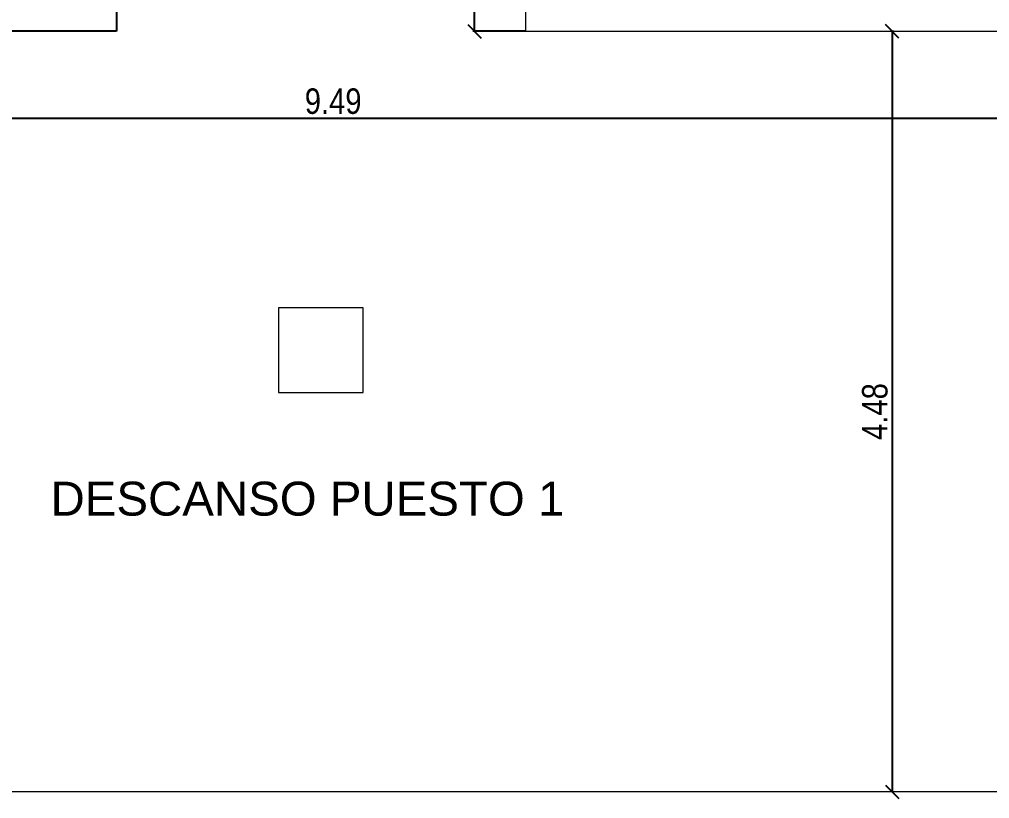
# Model space of a CAD drawing. Header units: millimetres. Extents: x 38 to 139, y 58 to 123.
# Drawn here: x 42.69 to 48.4, y 105.43 to 110.02 of the extents above; entities that cross this region are included whole.
import ezdxf

# ---------------------------------------------------------------- set-up
doc = ezdxf.new("R2010")
doc.units = ezdxf.units.MM
for name, color, linetype, lineweight in [('A-WALL', 7, 'Continuous', 9), ('DIMENSION', 1, 'Continuous', 25), ('S-COLSPRM', 7, 'Continuous', 9)]:
    doc.layers.add(name, color=color, linetype=linetype, lineweight=lineweight)
for name, color, linetype in [('estructura', 7, 'Continuous'), ('REVOQUES', 7, 'Continuous'), ('Sectores', 3, 'Continuous')]:
    doc.layers.add(name, color=color, linetype=linetype)
doc.styles.add('ARIALNARROW', font='ARIALN.TTF')
doc.styles.add('MtXpl_Arial_Unicode_', font='ARIALUNI.ttf')
doc.dimstyles.new('C', dxfattribs={"dimscale": 1.5, "dimtxt": 0.15, "dimasz": 0.08, "dimexe": 0.01, "dimexo": 0, "dimgap": 0.025, "dimtad": 1, "dimzin": 0, "dimdsep": 46, "dimtxsty": 'ARIALNARROW', "dimblk": 'OBLIQUE', "dimcen": 0, "dimclrd": 256, "dimclre": 256, "dimclrt": 256, "dimadec": 0, "dimazin": 0, "dimtfac": 1.666667, "dimtofl": 0, "dimtmove": 0, "dimatfit": 0, "dimldrblk": 'OBLIQUE', "dimfxl": 0.1, "dimtolj": 1, "dimtzin": 0, "dimarcsym": 0})

# ---------------------------------------------------------------- blocks, each defined once
blk = doc.blocks.new('_Oblique')
at = {"layer": 'estructura', "color": 0, "lineweight": -2}
blk.add_line((-0.5, -0.5), (0.5, 0.5), dxfattribs=at)
blk = doc.blocks.new('*D39')
at = {"layer": 'Defpoints', "color": 0}
for p in [(47.829385, 109.95159), (47.829385, 105.472203), (47.829385, 105.472203)]:
    blk.add_point(p, dxfattribs=at)
at = {"layer": 'DIMENSION', "lineweight": -2}
for p, q in [((47.829385, 109.95159), (47.839385, 109.95159)), ((47.829385, 109.95159), (47.829385, 105.472203)), ((47.829385, 105.472203), (47.839385, 105.472203))]:
    blk.add_line(p, q, dxfattribs=at)
at = {"layer": 'DIMENSION', "lineweight": -2, "xscale": 0.08, "yscale": 0.08, "zscale": 0.08}
for p, rotation in [((47.829385, 109.95159), 90), ((47.829385, 105.472203), 270)]:
    blk.add_blockref('_Oblique', p, dxfattribs=dict(at, rotation=rotation))
at = {"layer": 'DIMENSION', "insert": (47.727808, 107.711896), "char_height": 0.15, "attachment_point": 5, "rotation": 90, "style": 'ARIALNARROW'}
blk.add_mtext('\\A1;4.48', dxfattribs=at)
blk = doc.blocks.new('*D40')
at = {"layer": 'Defpoints', "color": 0}
for p in [(49.283287, 109.81265), (39.788379, 109.73765), (39.788379, 109.43765)]:
    blk.add_point(p, dxfattribs=at)
at = {"layer": 'DIMENSION', "lineweight": -2}
for p, q in [((49.283287, 109.81265), (49.283287, 109.42765)), ((39.788379, 109.73765), (39.788379, 109.42765)), ((49.283287, 109.43765), (39.788379, 109.43765))]:
    blk.add_line(p, q, dxfattribs=at)
at = {"layer": 'DIMENSION', "lineweight": -2, "xscale": 0.08, "yscale": 0.08, "zscale": 0.08, "rotation": 180}
blk.add_blockref('_Oblique', (39.788379, 109.43765), dxfattribs=at)
at = {"layer": 'DIMENSION', "lineweight": -2, "xscale": 0.08, "yscale": 0.08, "zscale": 0.08}
blk.add_blockref('_Oblique', (49.283287, 109.43765), dxfattribs=at)
at = {"layer": 'DIMENSION', "insert": (44.535833, 109.539226), "char_height": 0.15, "attachment_point": 5, "style": 'ARIALNARROW'}
blk.add_mtext('\\A1;9.49', dxfattribs=at)
blk = doc.blocks.new('*D44')
at = {"layer": 'Defpoints', "color": 0}
for p in [(44.622347, 114.571488), (45.368506, 114.571488), (45.668506, 109.95159)]:
    blk.add_point(p, dxfattribs=at)
at = {"layer": 'DIMENSION', "lineweight": -2}
for p, q in [((44.622347, 114.571488), (45.378506, 114.571488)), ((45.368506, 109.95159), (45.368506, 114.571488)), ((45.668506, 109.95159), (45.358506, 109.95159))]:
    blk.add_line(p, q, dxfattribs=at)
at = {"layer": 'DIMENSION', "lineweight": -2, "xscale": 0.08, "yscale": 0.08, "zscale": 0.08}
for p, rotation in [((45.368506, 114.571488), 90), ((45.368506, 109.95159), 270)]:
    blk.add_blockref('_Oblique', p, dxfattribs=dict(at, rotation=rotation))
at = {"layer": 'DIMENSION', "insert": (45.26693, 112.261539), "char_height": 0.15, "attachment_point": 5, "rotation": 90, "style": 'ARIALNARROW'}
blk.add_mtext('\\A1;4.62', dxfattribs=at)

msp = doc.modelspace()

# ---------------------------------------------------------------- linework, layer by layer
at = {"layer": 'A-WALL', "color": 252, "lineweight": 18}
for p, q in [((43.258506, 109.95159), (43.258506, 110.20159)), ((45.668506, 110.20159), (45.668506, 109.95159)), ((39.788379, 109.95159), (43.258506, 109.95159)), ((45.668506, 109.95159), (49.283287, 109.95159)), ((49.415787, 105.472203), (42.630894, 105.472203))]:
    msp.add_line(p, q, dxfattribs=at)
at = {"layer": 'REVOQUES', "color": 252}
for p, q in [((43.258506, 110.18659), (43.258506, 109.95159)), ((43.258506, 109.95159), (39.708479, 109.95159))]:
    msp.add_line(p, q, dxfattribs=at)
at = {"layer": 'S-COLSPRM', "color": 252}
for p, q in [((44.713382, 108.323709), (44.213382, 108.323709)), ((44.213382, 108.323709), (44.213382, 107.823709)), ((44.713382, 107.823709), (44.713382, 108.323709)), ((44.213382, 107.823709), (44.713382, 107.823709))]:
    msp.add_line(p, q, dxfattribs=at)

# ---------------------------------------------------------------- texts
at = {"layer": 'Sectores', "style": 'MtXpl_Arial_Unicode_'}
msp.add_text('DESCANSO PUESTO 1', height=0.2, dxfattribs=at).set_placement((42.870628, 107.098869))

# ---------------------------------------------------------------- dimensions: what is measured, and where the dimension line sits
at = {"layer": 'DIMENSION'}
for base, p1, p2, angle, picture, middle in [((45.368506, 114.571488), (45.668506, 109.95159), (44.622347, 114.571488), 90, '*D44', (45.26693, 112.261539)), ((47.829385, 105.472203), (47.829385, 109.95159), (47.829385, 105.472203), 270, '*D39', (47.727808, 107.711896))]:
    dim = msp.add_linear_dim(base=base, p1=p1, p2=p2, angle=angle, dimstyle='C', override={"dimscale": 1, "dimlfac": 1, "dimtxsty": 'ARIALNARROW', "dimtolj": 1}, dxfattribs=at)
    dim.commit()
    dim.dimension.update_dxf_attribs({"geometry": picture, "text_midpoint": middle})
dim = msp.add_linear_dim(base=(39.788379, 109.43765), p1=(49.283287, 109.81265), p2=(39.788379, 109.73765), dimstyle='C', override={"dimscale": 1, "dimlfac": 1, "dimtxsty": 'ARIALNARROW', "dimtolj": 1}, dxfattribs=at)
dim.commit()
dim.dimension.update_dxf_attribs({"geometry": '*D40', "text_midpoint": (44.535833, 109.539226)})

doc.saveas('drawing.dxf')
